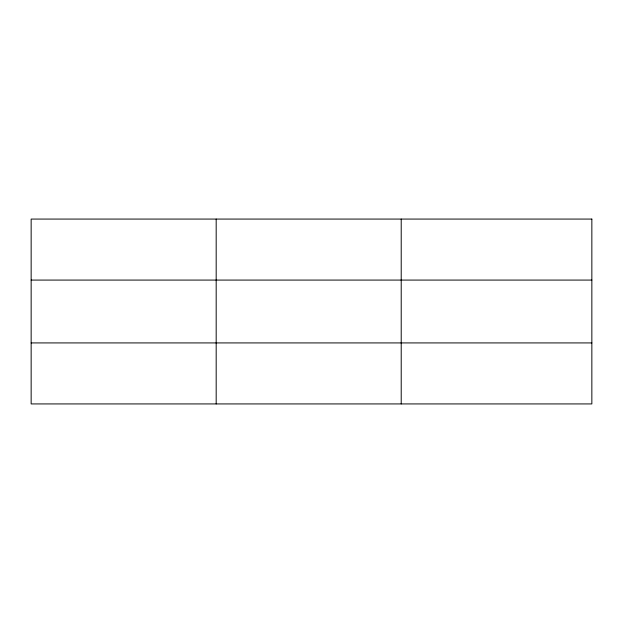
<?xml version="1.0" encoding="UTF-8"?>
<svg xmlns="http://www.w3.org/2000/svg" width="623" height="623" viewBox="0 0 623 623"><rect width="100%" height="100%" fill="white"/><g stroke="black" fill="none" stroke-linecap="round" stroke-linejoin="round"><path stroke-width="0.93" d="M216.181 219.07L216.181 403.93M401.212 219.07L401.212 403.93M31.15 280.077L591.85 280.077M31.15 342.923L591.85 342.923M591.85 219.07L591.85 403.93L31.15 403.93L31.15 219.07L591.85 219.07"/></g></svg>
